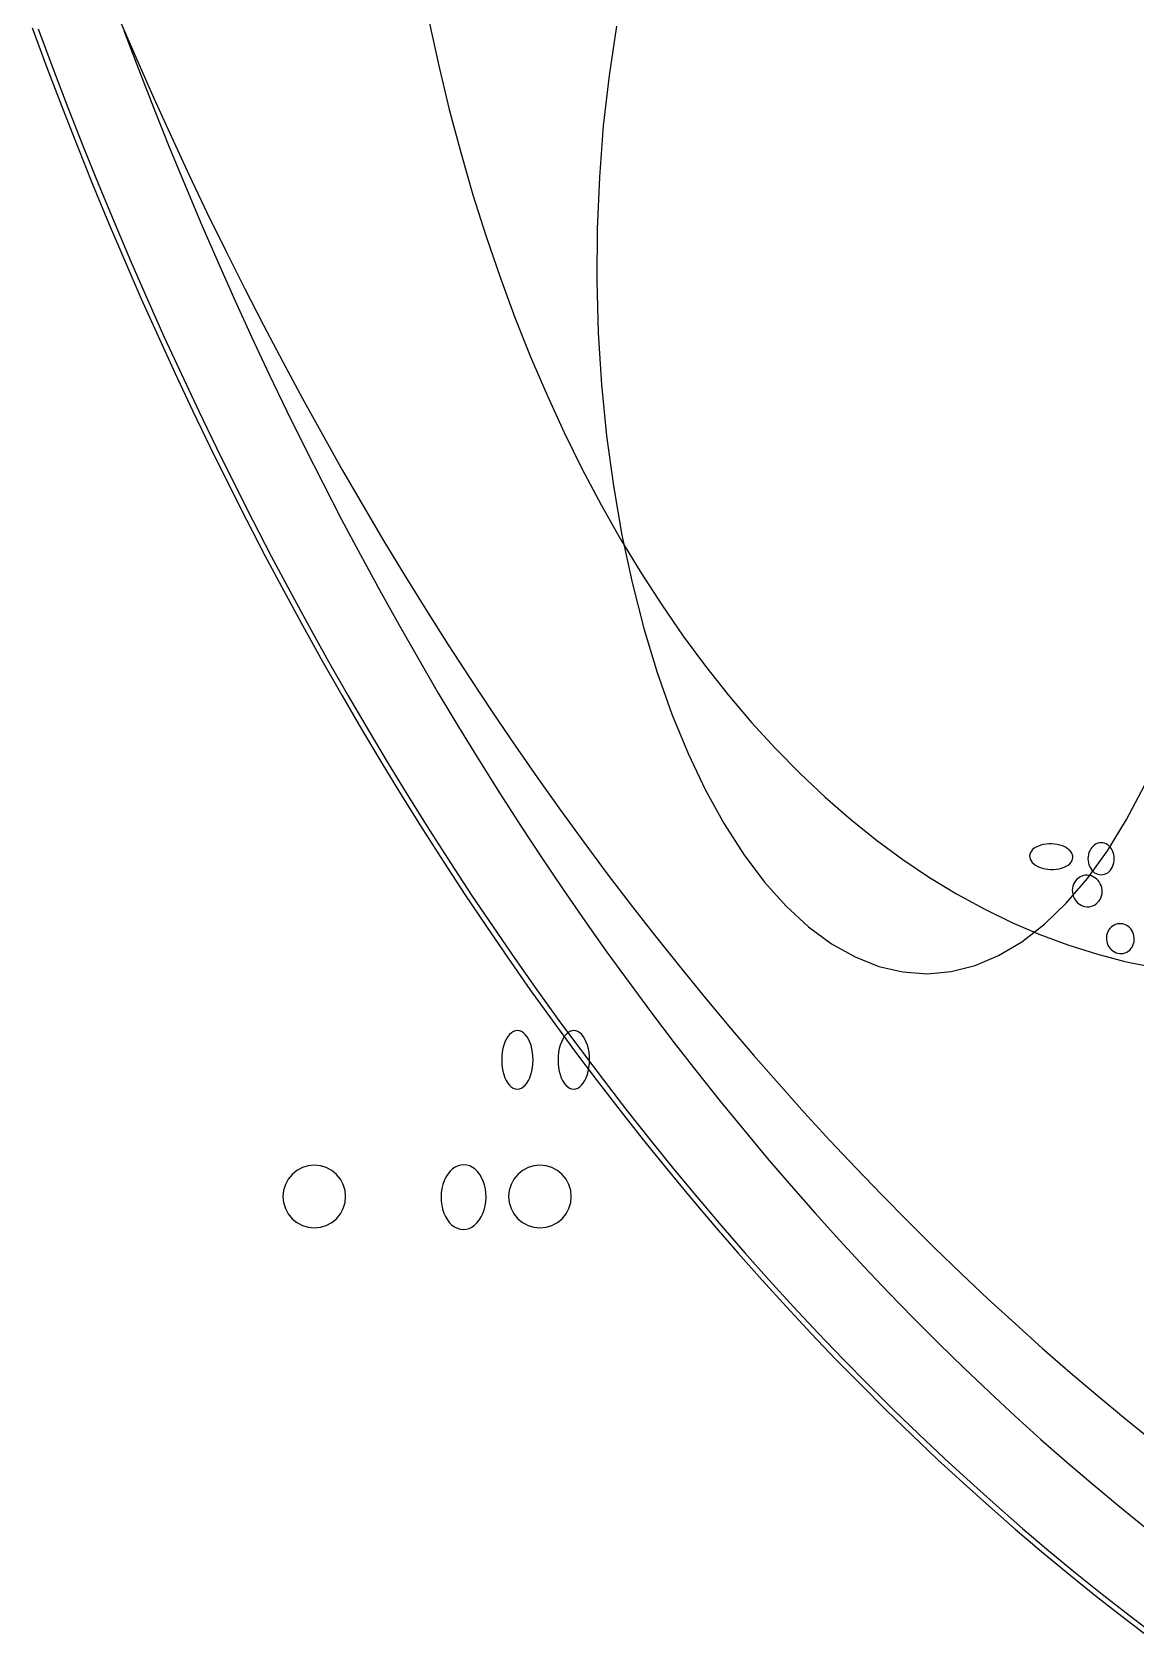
# Model space of a CAD drawing. Extents: x -1 to 217, y -22 to 302.
# Drawn here: x 12 to 57.9, y -4.8 to 62 of the extents above; entities that cross this region are included whole.
import ezdxf

# ---------------------------------------------------------------- set-up
doc = ezdxf.new("R2010")
doc.units = 0

msp = doc.modelspace()

# ---------------------------------------------------------------- linework, layer by layer
at = {"layer": 'CIRCLES'}
for p, q in [((23.218, 14.763), (22.992, 14.643)), ((23.463, 14.837), (23.218, 14.763)), ((23.717, 14.862), (23.463, 14.837)), ((23.972, 14.837), (23.717, 14.862)), ((24.217, 14.763), (23.972, 14.837)), ((24.442, 14.643), (24.217, 14.763)), ((32.616, 14.763), (32.39, 14.643)), ((32.861, 14.837), (32.616, 14.763)), ((33.115, 14.862), (32.861, 14.837)), ((33.37, 14.837), (33.115, 14.862)), ((33.615, 14.763), (33.37, 14.837)), ((33.84, 14.643), (33.615, 14.763)), ((22.511, 14.057), (22.437, 13.812)), ((22.632, 14.282), (22.511, 14.057)), ((22.794, 14.48), (22.632, 14.282)), ((22.992, 14.643), (22.794, 14.48)), ((24.64, 14.48), (24.442, 14.643)), ((24.803, 14.282), (24.64, 14.48)), ((24.923, 14.057), (24.803, 14.282)), ((24.997, 13.812), (24.923, 14.057)), ((31.909, 14.057), (31.835, 13.812)), ((32.03, 14.282), (31.909, 14.057)), ((32.192, 14.48), (32.03, 14.282)), ((32.39, 14.643), (32.192, 14.48)), ((34.038, 14.48), (33.84, 14.643)), ((34.201, 14.282), (34.038, 14.48)), ((34.321, 14.057), (34.201, 14.282)), ((34.395, 13.812), (34.321, 14.057)), ((22.437, 13.812), (22.412, 13.557)), ((22.412, 13.557), (22.437, 13.303)), ((25.022, 13.557), (24.997, 13.812)), ((24.997, 13.303), (25.022, 13.557)), ((31.835, 13.812), (31.81, 13.557)), ((31.81, 13.557), (31.835, 13.303)), ((34.42, 13.557), (34.395, 13.812)), ((34.395, 13.303), (34.42, 13.557)), ((22.437, 13.303), (22.511, 13.058)), ((22.511, 13.058), (22.632, 12.832)), ((22.632, 12.832), (22.794, 12.634)), ((24.64, 12.634), (24.803, 12.832)), ((24.803, 12.832), (24.923, 13.058)), ((24.923, 13.058), (24.997, 13.303)), ((31.835, 13.303), (31.909, 13.058)), ((31.909, 13.058), (32.03, 12.832)), ((32.03, 12.832), (32.192, 12.634)), ((34.038, 12.634), (34.201, 12.832)), ((34.201, 12.832), (34.321, 13.058)), ((34.321, 13.058), (34.395, 13.303)), ((22.794, 12.634), (22.992, 12.472)), ((22.992, 12.472), (23.218, 12.351)), ((23.218, 12.351), (23.463, 12.277)), ((23.463, 12.277), (23.717, 12.252)), ((23.717, 12.252), (23.972, 12.277)), ((23.972, 12.277), (24.217, 12.351)), ((24.217, 12.351), (24.442, 12.472)), ((24.442, 12.472), (24.64, 12.634)), ((32.192, 12.634), (32.39, 12.472)), ((32.39, 12.472), (32.616, 12.351)), ((32.616, 12.351), (32.861, 12.277)), ((32.861, 12.277), (33.115, 12.252)), ((33.115, 12.252), (33.37, 12.277)), ((33.37, 12.277), (33.615, 12.351)), ((33.615, 12.351), (33.84, 12.472)), ((33.84, 12.472), (34.038, 12.634))]:
    msp.add_line(p, q, dxfattribs=at)
at = {"layer": 'ELLIPSES'}
for p, q in [((11.963, 62.222), (12.575, 60.578)), ((12.214, 62.187), (12.827, 60.543)), ((15.624, 62.531), (16.325, 60.905)), ((28.504, 62.473), (28.902, 60.637)), ((36.299, 62.288), (35.989, 60.238)), ((15.787, 62.109), (16.409, 60.471)), ((16.325, 60.905), (17.039, 59.29)), ((12.575, 60.578), (13.199, 58.945)), ((12.827, 60.543), (13.452, 58.91)), ((16.409, 60.471), (17.044, 58.844)), ((28.902, 60.637), (29.338, 58.823)), ((35.989, 60.238), (35.751, 58.141)), ((13.199, 58.945), (13.837, 57.323)), ((13.452, 58.91), (14.09, 57.288)), ((17.039, 59.29), (17.766, 57.686)), ((17.044, 58.844), (17.691, 57.229)), ((29.338, 58.823), (29.812, 57.035)), ((17.766, 57.686), (18.507, 56.093)), ((35.751, 58.141), (35.587, 56.008)), ((13.837, 57.323), (14.486, 55.711)), ((14.09, 57.288), (14.741, 55.677)), ((17.691, 57.229), (18.351, 55.625)), ((29.812, 57.035), (30.322, 55.273)), ((14.486, 55.711), (15.149, 54.111)), ((14.741, 55.677), (15.405, 54.077)), ((18.351, 55.625), (19.024, 54.034)), ((18.507, 56.093), (19.261, 54.512)), ((35.587, 56.008), (35.498, 53.853)), ((30.322, 55.273), (30.869, 53.539)), ((19.261, 54.512), (20.028, 52.943)), ((15.149, 54.111), (15.823, 52.523)), ((15.405, 54.077), (16.08, 52.489)), ((19.024, 54.034), (19.71, 52.454)), ((30.869, 53.539), (31.452, 51.836)), ((35.498, 53.853), (35.483, 51.686)), ((20.028, 52.943), (20.808, 51.386)), ((15.823, 52.523), (16.511, 50.946)), ((16.08, 52.489), (16.769, 50.913)), ((19.71, 52.454), (20.408, 50.887)), ((31.452, 51.836), (32.069, 50.166)), ((35.483, 51.686), (35.544, 49.52)), ((16.511, 50.946), (17.21, 49.381)), ((16.769, 50.913), (17.469, 49.349)), ((20.408, 50.887), (21.118, 49.332)), ((20.808, 51.386), (21.6, 49.842)), ((32.069, 50.166), (32.721, 48.53)), ((21.6, 49.842), (22.406, 48.31)), ((35.544, 49.52), (35.679, 47.366)), ((17.21, 49.381), (17.922, 47.829)), ((17.469, 49.349), (18.182, 47.796)), ((21.118, 49.332), (21.841, 47.79)), ((22.406, 48.31), (23.223, 46.791)), ((32.721, 48.53), (33.407, 46.93)), ((17.922, 47.829), (18.645, 46.288)), ((18.182, 47.796), (18.907, 46.257)), ((21.841, 47.79), (22.576, 46.261)), ((23.223, 46.791), (24.054, 45.285)), ((33.407, 46.93), (34.126, 45.369)), ((35.679, 47.366), (35.889, 45.238)), ((18.645, 46.288), (19.381, 44.76)), ((18.907, 46.257), (19.644, 44.729)), ((22.576, 46.261), (23.323, 44.746)), ((24.054, 45.285), (24.896, 43.792)), ((34.126, 45.369), (34.877, 43.847)), ((35.889, 45.238), (36.172, 43.147)), ((19.381, 44.76), (20.129, 43.245)), ((19.644, 44.729), (20.392, 43.215)), ((23.323, 44.746), (24.082, 43.243)), ((24.896, 43.792), (25.751, 42.313)), ((34.877, 43.847), (35.659, 42.366)), ((20.129, 43.245), (20.888, 41.743)), ((20.392, 43.215), (21.153, 41.713)), ((24.082, 43.243), (24.853, 41.755)), ((36.172, 43.147), (36.525, 41.104)), ((25.751, 42.313), (26.618, 40.847)), ((35.659, 42.366), (36.471, 40.929)), ((20.888, 41.743), (21.659, 40.254)), ((21.153, 41.713), (21.925, 40.225)), ((24.853, 41.755), (25.635, 40.28)), ((26.618, 40.847), (27.496, 39.396)), ((36.471, 40.929), (37.313, 39.537)), ((36.525, 41.104), (36.949, 39.121)), ((21.659, 40.254), (22.442, 38.778)), ((21.925, 40.225), (22.709, 38.751)), ((25.635, 40.28), (26.43, 38.82)), ((37.313, 39.537), (38.184, 38.191)), ((22.442, 38.778), (23.236, 37.316)), ((26.43, 38.82), (27.235, 37.373)), ((27.496, 39.396), (28.387, 37.958)), ((36.949, 39.121), (37.439, 37.209)), ((22.709, 38.751), (23.504, 37.289)), ((38.184, 38.191), (39.082, 36.893)), ((28.387, 37.958), (29.289, 36.535)), ((23.236, 37.316), (24.041, 35.868)), ((23.504, 37.289), (24.311, 35.842)), ((27.235, 37.373), (28.053, 35.941)), ((37.439, 37.209), (37.993, 35.379)), ((39.082, 36.893), (40.006, 35.645)), ((29.289, 36.535), (30.202, 35.127)), ((24.041, 35.868), (24.858, 34.434)), ((24.311, 35.842), (25.129, 34.409)), ((28.053, 35.941), (28.881, 34.524)), ((40.006, 35.645), (40.956, 34.447)), ((30.202, 35.127), (31.127, 33.734)), ((37.993, 35.379), (38.608, 33.641)), ((24.858, 34.434), (25.686, 33.013)), ((25.129, 34.409), (25.958, 32.989)), ((28.881, 34.524), (29.721, 33.122)), ((40.956, 34.447), (41.93, 33.302)), ((31.127, 33.734), (32.064, 32.355)), ((38.608, 33.641), (39.281, 32.005)), ((25.686, 33.013), (26.525, 31.607)), ((25.958, 32.989), (26.798, 31.585)), ((29.721, 33.122), (30.572, 31.735)), ((41.93, 33.302), (42.928, 32.21)), ((32.064, 32.355), (33.011, 30.992)), ((42.928, 32.21), (43.948, 31.172)), ((26.525, 31.607), (27.375, 30.216)), ((26.798, 31.585), (27.649, 30.194)), ((30.572, 31.735), (31.433, 30.363)), ((39.281, 32.005), (40.008, 30.479)), ((33.011, 30.992), (33.969, 29.644)), ((43.948, 31.172), (44.988, 30.191)), ((27.375, 30.216), (28.236, 28.839)), ((27.649, 30.194), (28.511, 28.819)), ((31.433, 30.363), (32.306, 29.006)), ((40.008, 30.479), (40.785, 29.073)), ((44.988, 30.191), (46.049, 29.266)), ((57.543, 29.252), (58.29, 30.675)), ((33.969, 29.644), (34.938, 28.312)), ((28.236, 28.839), (29.107, 27.478)), ((28.511, 28.819), (29.384, 27.458)), ((32.306, 29.006), (33.189, 27.665)), ((40.785, 29.073), (41.608, 27.794)), ((46.049, 29.266), (47.128, 28.399)), ((56.748, 27.956), (57.543, 29.252)), ((34.938, 28.312), (35.918, 26.996)), ((47.128, 28.399), (48.225, 27.592)), ((53.779, 28.109), (53.7, 28.059)), ((53.869, 28.152), (53.779, 28.109)), ((53.969, 28.188), (53.869, 28.152)), ((54.076, 28.215), (53.969, 28.188)), ((54.188, 28.234), (54.076, 28.215)), ((54.304, 28.244), (54.188, 28.234)), ((54.422, 28.245), (54.304, 28.244)), ((54.54, 28.236), (54.422, 28.245)), ((54.655, 28.219), (54.54, 28.236)), ((54.766, 28.193), (54.655, 28.219)), ((54.87, 28.159), (54.766, 28.193)), ((54.967, 28.116), (54.87, 28.159)), ((55.054, 28.067), (54.967, 28.116)), ((56.096, 28.095), (56.048, 28.03)), ((56.15, 28.153), (56.096, 28.095)), ((56.209, 28.202), (56.15, 28.153)), ((56.273, 28.24), (56.209, 28.202)), ((56.341, 28.268), (56.273, 28.24)), ((56.412, 28.285), (56.341, 28.268)), ((56.483, 28.291), (56.412, 28.285)), ((56.555, 28.285), (56.483, 28.291)), ((56.625, 28.268), (56.555, 28.285)), ((56.693, 28.24), (56.625, 28.268)), ((56.757, 28.202), (56.693, 28.24)), ((56.817, 28.153), (56.757, 28.202)), ((56.871, 28.095), (56.817, 28.153)), ((56.918, 28.03), (56.871, 28.095)), ((29.107, 27.478), (29.989, 26.131)), ((29.384, 27.458), (30.267, 26.113)), ((33.189, 27.665), (34.083, 26.341)), ((41.608, 27.794), (42.471, 26.65)), ((48.225, 27.592), (49.338, 26.844)), ((53.513, 27.809), (53.503, 27.739)), ((53.503, 27.739), (53.508, 27.669)), ((53.508, 27.669), (53.529, 27.6)), ((53.538, 27.877), (53.513, 27.809)), ((53.529, 27.6), (53.565, 27.532)), ((53.578, 27.942), (53.538, 27.877)), ((53.565, 27.532), (53.615, 27.468)), ((53.632, 28.003), (53.578, 27.942)), ((53.615, 27.468), (53.679, 27.407)), ((53.7, 28.059), (53.632, 28.003)), ((53.679, 27.407), (53.755, 27.352)), ((55.131, 28.012), (55.054, 28.067)), ((55.109, 27.361), (55.177, 27.417)), ((55.194, 27.952), (55.131, 28.012)), ((55.177, 27.417), (55.231, 27.478)), ((55.244, 27.887), (55.194, 27.952)), ((55.231, 27.478), (55.271, 27.543)), ((55.28, 27.82), (55.244, 27.887)), ((55.271, 27.543), (55.296, 27.611)), ((55.301, 27.751), (55.28, 27.82)), ((55.296, 27.611), (55.306, 27.68)), ((55.306, 27.68), (55.301, 27.751)), ((55.91, 26.794), (56.748, 27.956)), ((55.94, 27.71), (55.935, 27.622)), ((55.935, 27.622), (55.94, 27.535)), ((55.954, 27.796), (55.94, 27.71)), ((55.94, 27.535), (55.954, 27.449)), ((55.977, 27.878), (55.954, 27.796)), ((55.954, 27.449), (55.977, 27.367)), ((56.009, 27.957), (55.977, 27.878)), ((56.048, 28.03), (56.009, 27.957)), ((56.958, 27.957), (56.918, 28.03)), ((56.99, 27.878), (56.958, 27.957)), ((57.013, 27.796), (56.99, 27.878)), ((56.99, 27.367), (57.013, 27.449)), ((57.027, 27.71), (57.013, 27.796)), ((57.013, 27.449), (57.027, 27.535)), ((57.031, 27.622), (57.027, 27.71)), ((57.027, 27.535), (57.031, 27.622)), ((35.918, 26.996), (36.908, 25.696)), ((49.338, 26.844), (50.466, 26.157)), ((53.755, 27.352), (53.842, 27.303)), ((53.842, 27.303), (53.939, 27.261)), ((53.939, 27.261), (54.043, 27.227)), ((54.043, 27.227), (54.154, 27.2)), ((54.154, 27.2), (54.27, 27.183)), ((54.27, 27.183), (54.387, 27.175)), ((54.387, 27.175), (54.505, 27.175)), ((54.505, 27.175), (54.621, 27.185)), ((54.621, 27.185), (54.734, 27.204)), ((54.734, 27.204), (54.84, 27.232)), ((54.84, 27.232), (54.94, 27.267)), ((54.94, 27.267), (55.03, 27.311)), ((55.03, 27.311), (55.109, 27.361)), ((55.032, 25.771), (55.91, 26.794)), ((55.475, 26.767), (55.42, 26.706)), ((55.537, 26.821), (55.475, 26.767)), ((55.606, 26.865), (55.537, 26.821)), ((55.68, 26.899), (55.606, 26.865)), ((55.757, 26.923), (55.68, 26.899)), ((55.837, 26.936), (55.757, 26.923)), ((55.919, 26.937), (55.837, 26.936)), ((56, 26.927), (55.919, 26.937)), ((55.977, 27.367), (56.009, 27.288)), ((56.079, 26.906), (56, 26.927)), ((56.009, 27.288), (56.048, 27.215)), ((56.048, 27.215), (56.096, 27.15)), ((56.155, 26.875), (56.079, 26.906)), ((56.096, 27.15), (56.15, 27.092)), ((56.15, 27.092), (56.209, 27.043)), ((56.228, 26.833), (56.155, 26.875)), ((56.209, 27.043), (56.273, 27.005)), ((56.294, 26.782), (56.228, 26.833)), ((56.273, 27.005), (56.341, 26.977)), ((56.354, 26.722), (56.294, 26.782)), ((56.341, 26.977), (56.412, 26.96)), ((56.412, 26.96), (56.483, 26.954)), ((56.483, 26.954), (56.555, 26.96)), ((56.555, 26.96), (56.625, 26.977)), ((56.625, 26.977), (56.693, 27.005)), ((56.693, 27.005), (56.757, 27.043)), ((56.757, 27.043), (56.817, 27.092)), ((56.817, 27.092), (56.871, 27.15)), ((56.871, 27.15), (56.918, 27.215)), ((56.918, 27.215), (56.958, 27.288)), ((56.958, 27.288), (56.99, 27.367)), ((29.989, 26.131), (30.882, 24.799)), ((30.267, 26.113), (31.161, 24.783)), ((34.083, 26.341), (34.987, 25.032)), ((42.471, 26.65), (43.37, 25.646)), ((50.466, 26.157), (51.607, 25.531)), ((55.29, 26.398), (55.283, 26.313)), ((55.283, 26.313), (55.287, 26.227)), ((55.287, 26.227), (55.301, 26.142)), ((55.308, 26.481), (55.29, 26.398)), ((55.301, 26.142), (55.325, 26.059)), ((55.336, 26.561), (55.308, 26.481)), ((55.373, 26.636), (55.336, 26.561)), ((55.42, 26.706), (55.373, 26.636)), ((56.407, 26.655), (56.354, 26.722)), ((56.45, 26.581), (56.407, 26.655)), ((56.485, 26.502), (56.45, 26.581)), ((56.474, 26), (56.502, 26.08)), ((56.509, 26.42), (56.485, 26.502)), ((56.502, 26.08), (56.52, 26.163)), ((56.523, 26.335), (56.509, 26.42)), ((56.52, 26.163), (56.527, 26.249)), ((56.527, 26.249), (56.523, 26.335)), ((36.908, 25.696), (37.908, 24.412)), ((43.37, 25.646), (44.301, 24.789)), ((51.607, 25.531), (52.761, 24.968)), ((54.12, 24.894), (55.032, 25.771)), ((55.325, 26.059), (55.36, 25.98)), ((55.36, 25.98), (55.404, 25.906)), ((55.404, 25.906), (55.456, 25.839)), ((55.456, 25.839), (55.516, 25.779)), ((55.516, 25.779), (55.582, 25.728)), ((55.582, 25.728), (55.655, 25.686)), ((55.655, 25.686), (55.731, 25.655)), ((55.731, 25.655), (55.81, 25.634)), ((55.81, 25.634), (55.891, 25.624)), ((55.891, 25.624), (55.973, 25.626)), ((55.973, 25.626), (56.053, 25.638)), ((56.053, 25.638), (56.13, 25.662)), ((56.13, 25.662), (56.204, 25.696)), ((56.204, 25.696), (56.273, 25.74)), ((56.273, 25.74), (56.335, 25.794)), ((56.335, 25.794), (56.39, 25.856)), ((56.39, 25.856), (56.437, 25.925)), ((56.437, 25.925), (56.474, 26)), ((30.882, 24.799), (31.785, 23.483)), ((31.161, 24.783), (32.065, 23.468)), ((34.987, 25.032), (35.902, 23.739)), ((44.301, 24.789), (45.257, 24.083)), ((52.761, 24.968), (53.926, 24.468)), ((53.179, 24.168), (54.12, 24.894)), ((56.895, 24.771), (56.843, 24.714)), ((56.955, 24.82), (56.895, 24.771)), ((57.02, 24.86), (56.955, 24.82)), ((57.089, 24.89), (57.02, 24.86)), ((57.162, 24.91), (57.089, 24.89)), ((57.237, 24.919), (57.162, 24.91)), ((57.313, 24.918), (57.237, 24.919)), ((57.389, 24.907), (57.313, 24.918)), ((57.462, 24.884), (57.389, 24.907)), ((57.533, 24.852), (57.462, 24.884)), ((57.599, 24.81), (57.533, 24.852)), ((57.66, 24.76), (57.599, 24.81)), ((57.715, 24.701), (57.66, 24.76)), ((37.908, 24.412), (38.919, 23.144)), ((45.257, 24.083), (46.234, 23.532)), ((52.215, 23.596), (53.179, 24.168)), ((53.926, 24.468), (55.101, 24.031)), ((56.714, 24.427), (56.706, 24.346)), ((56.706, 24.346), (56.707, 24.264)), ((56.707, 24.264), (56.718, 24.183)), ((56.733, 24.505), (56.714, 24.427)), ((56.718, 24.183), (56.739, 24.104)), ((56.761, 24.58), (56.733, 24.505)), ((56.739, 24.104), (56.769, 24.028)), ((56.797, 24.65), (56.761, 24.58)), ((56.843, 24.714), (56.797, 24.65)), ((57.762, 24.636), (57.715, 24.701)), ((57.801, 24.565), (57.762, 24.636)), ((57.831, 24.489), (57.801, 24.565)), ((57.809, 24.013), (57.837, 24.088)), ((57.852, 24.41), (57.831, 24.489)), ((57.837, 24.088), (57.856, 24.167)), ((57.863, 24.329), (57.852, 24.41)), ((57.856, 24.167), (57.864, 24.247)), ((57.864, 24.247), (57.863, 24.329)), ((31.785, 23.483), (32.698, 22.183)), ((32.065, 23.468), (32.979, 22.17)), ((35.902, 23.739), (36.826, 22.463)), ((46.234, 23.532), (47.226, 23.14)), ((51.231, 23.183), (52.215, 23.596)), ((55.101, 24.031), (56.284, 23.658)), ((56.284, 23.658), (57.474, 23.349)), ((56.769, 24.028), (56.808, 23.957)), ((56.808, 23.957), (56.855, 23.892)), ((56.855, 23.892), (56.91, 23.833)), ((56.91, 23.833), (56.971, 23.783)), ((56.971, 23.783), (57.037, 23.741)), ((57.037, 23.741), (57.108, 23.709)), ((57.108, 23.709), (57.181, 23.687)), ((57.181, 23.687), (57.257, 23.675)), ((57.257, 23.675), (57.333, 23.674)), ((57.333, 23.674), (57.408, 23.683)), ((57.408, 23.683), (57.481, 23.703)), ((57.481, 23.703), (57.55, 23.734)), ((57.55, 23.734), (57.615, 23.773)), ((57.615, 23.773), (57.675, 23.822)), ((57.675, 23.822), (57.727, 23.879)), ((57.727, 23.879), (57.773, 23.943)), ((57.773, 23.943), (57.809, 24.013)), ((38.919, 23.144), (39.939, 21.894)), ((47.226, 23.14), (48.227, 22.908)), ((48.227, 22.908), (49.232, 22.837)), ((49.232, 22.837), (50.235, 22.929)), ((50.235, 22.929), (51.231, 23.183)), ((57.474, 23.349), (58.67, 23.105)), ((32.698, 22.183), (33.621, 20.898)), ((32.979, 22.17), (33.904, 20.886)), ((36.826, 22.463), (37.761, 21.203)), ((39.939, 21.894), (40.97, 20.66)), ((33.621, 20.898), (34.554, 19.63)), ((33.904, 20.886), (34.838, 19.619)), ((37.761, 21.203), (38.706, 19.96)), ((31.713, 20.109), (31.657, 19.989)), ((31.778, 20.214), (31.713, 20.109)), ((31.849, 20.302), (31.778, 20.214)), ((31.926, 20.372), (31.849, 20.302)), ((32.008, 20.423), (31.926, 20.372)), ((32.092, 20.454), (32.008, 20.423)), ((32.177, 20.464), (32.092, 20.454)), ((32.262, 20.454), (32.177, 20.464)), ((32.346, 20.422), (32.262, 20.454)), ((32.427, 20.371), (32.346, 20.422)), ((32.504, 20.3), (32.427, 20.371)), ((32.575, 20.211), (32.504, 20.3)), ((32.639, 20.106), (32.575, 20.211)), ((32.695, 19.986), (32.639, 20.106)), ((34.063, 20.109), (34.006, 19.989)), ((34.128, 20.214), (34.063, 20.109)), ((34.199, 20.302), (34.128, 20.214)), ((34.276, 20.372), (34.199, 20.302)), ((34.357, 20.423), (34.276, 20.372)), ((34.441, 20.454), (34.357, 20.423)), ((34.527, 20.464), (34.441, 20.454)), ((34.612, 20.454), (34.527, 20.464)), ((34.696, 20.422), (34.612, 20.454)), ((34.777, 20.371), (34.696, 20.422)), ((34.853, 20.3), (34.777, 20.371)), ((34.924, 20.211), (34.853, 20.3)), ((34.988, 20.106), (34.924, 20.211)), ((35.044, 19.986), (34.988, 20.106)), ((40.97, 20.66), (42.01, 19.443)), ((31.525, 19.407), (31.519, 19.248)), ((31.542, 19.563), (31.525, 19.407)), ((31.57, 19.714), (31.542, 19.563)), ((31.609, 19.857), (31.57, 19.714)), ((31.657, 19.989), (31.609, 19.857)), ((32.742, 19.853), (32.695, 19.986)), ((32.779, 19.71), (32.742, 19.853)), ((32.806, 19.559), (32.779, 19.71)), ((32.823, 19.403), (32.806, 19.559)), ((32.828, 19.244), (32.823, 19.403)), ((33.875, 19.407), (33.869, 19.248)), ((33.892, 19.563), (33.875, 19.407)), ((33.92, 19.714), (33.892, 19.563)), ((33.958, 19.857), (33.92, 19.714)), ((34.006, 19.989), (33.958, 19.857)), ((34.554, 19.63), (35.497, 18.377)), ((34.838, 19.619), (35.782, 18.369)), ((35.091, 19.853), (35.044, 19.986)), ((35.129, 19.71), (35.091, 19.853)), ((35.156, 19.559), (35.129, 19.71)), ((35.172, 19.403), (35.156, 19.559)), ((35.177, 19.244), (35.172, 19.403)), ((38.706, 19.96), (39.661, 18.734)), ((42.01, 19.443), (43.06, 18.243)), ((31.519, 19.248), (31.524, 19.089)), ((31.524, 19.089), (31.541, 18.932)), ((31.541, 18.932), (31.568, 18.781)), ((31.568, 18.781), (31.605, 18.638)), ((32.738, 18.635), (32.777, 18.778)), ((32.777, 18.778), (32.805, 18.929)), ((32.805, 18.929), (32.822, 19.085)), ((32.822, 19.085), (32.828, 19.244)), ((33.869, 19.248), (33.874, 19.089)), ((33.874, 19.089), (33.89, 18.932)), ((33.89, 18.932), (33.917, 18.781)), ((33.917, 18.781), (33.955, 18.638)), ((35.088, 18.635), (35.126, 18.778)), ((35.126, 18.778), (35.154, 18.929)), ((35.154, 18.929), (35.171, 19.085)), ((35.171, 19.085), (35.177, 19.244)), ((39.661, 18.734), (40.625, 17.526)), ((31.605, 18.638), (31.652, 18.506)), ((31.652, 18.506), (31.708, 18.386)), ((31.708, 18.386), (31.772, 18.28)), ((31.772, 18.28), (31.843, 18.191)), ((31.843, 18.191), (31.92, 18.121)), ((31.92, 18.121), (32.001, 18.069)), ((32.001, 18.069), (32.085, 18.038)), ((32.255, 18.037), (32.339, 18.068)), ((32.339, 18.068), (32.421, 18.119)), ((32.421, 18.119), (32.498, 18.19)), ((32.498, 18.19), (32.569, 18.278)), ((32.569, 18.278), (32.634, 18.383)), ((32.634, 18.383), (32.69, 18.503)), ((32.69, 18.503), (32.738, 18.635)), ((33.955, 18.638), (34.002, 18.506)), ((34.002, 18.506), (34.058, 18.386)), ((34.058, 18.386), (34.122, 18.28)), ((34.122, 18.28), (34.193, 18.191)), ((34.193, 18.191), (34.269, 18.121)), ((34.269, 18.121), (34.35, 18.069)), ((34.35, 18.069), (34.434, 18.038)), ((34.605, 18.037), (34.689, 18.068)), ((34.689, 18.068), (34.77, 18.119)), ((34.77, 18.119), (34.847, 18.19)), ((34.847, 18.19), (34.919, 18.278)), ((34.919, 18.278), (34.983, 18.383)), ((34.983, 18.383), (35.04, 18.503)), ((35.04, 18.503), (35.088, 18.635)), ((35.497, 18.377), (36.45, 17.141)), ((35.782, 18.369), (36.736, 17.134)), ((43.06, 18.243), (44.119, 17.061)), ((32.085, 18.038), (32.17, 18.027)), ((32.17, 18.027), (32.255, 18.037)), ((34.434, 18.038), (34.52, 18.027)), ((34.52, 18.027), (34.605, 18.037)), ((40.625, 17.526), (41.599, 16.334)), ((36.45, 17.141), (37.412, 15.921)), ((36.736, 17.134), (37.7, 15.916)), ((44.119, 17.061), (45.188, 15.896)), ((41.599, 16.334), (42.582, 15.16)), ((37.412, 15.921), (38.384, 14.718)), ((37.7, 15.916), (38.673, 14.715)), ((45.188, 15.896), (46.265, 14.75)), ((29.474, 14.703), (29.371, 14.606)), ((29.585, 14.779), (29.474, 14.703)), ((29.701, 14.835), (29.585, 14.779)), ((29.822, 14.868), (29.701, 14.835)), ((29.945, 14.878), (29.822, 14.868)), ((30.067, 14.866), (29.945, 14.878)), ((30.187, 14.83), (30.067, 14.866)), ((30.302, 14.772), (30.187, 14.83)), ((30.412, 14.693), (30.302, 14.772)), ((38.384, 14.718), (39.365, 13.531)), ((38.673, 14.715), (39.655, 13.53)), ((42.582, 15.16), (43.574, 14.004)), ((46.265, 14.75), (47.352, 13.621)), ((29.07, 14.056), (29.029, 13.889)), ((29.126, 14.213), (29.07, 14.056)), ((29.195, 14.359), (29.126, 14.213)), ((29.277, 14.491), (29.195, 14.359)), ((29.371, 14.606), (29.277, 14.491)), ((30.513, 14.594), (30.412, 14.693)), ((30.604, 14.477), (30.513, 14.594)), ((30.683, 14.344), (30.604, 14.477)), ((30.75, 14.197), (30.683, 14.344)), ((30.803, 14.038), (30.75, 14.197)), ((30.84, 13.871), (30.803, 14.038)), ((29.003, 13.717), (28.993, 13.541)), ((28.993, 13.541), (28.999, 13.365)), ((29.029, 13.889), (29.003, 13.717)), ((30.863, 13.698), (30.84, 13.871)), ((30.859, 13.346), (30.869, 13.522)), ((30.869, 13.522), (30.863, 13.698)), ((39.365, 13.531), (40.356, 12.362)), ((39.655, 13.53), (40.647, 12.363)), ((43.574, 14.004), (44.576, 12.865)), ((47.352, 13.621), (48.447, 12.51)), ((28.999, 13.365), (29.022, 13.192)), ((29.022, 13.192), (29.059, 13.025)), ((29.059, 13.025), (29.112, 12.866)), ((29.112, 12.866), (29.179, 12.719)), ((29.179, 12.719), (29.258, 12.585)), ((30.585, 12.572), (30.667, 12.704)), ((30.667, 12.704), (30.736, 12.85)), ((30.736, 12.85), (30.792, 13.007)), ((30.792, 13.007), (30.833, 13.174)), ((30.833, 13.174), (30.859, 13.346)), ((44.576, 12.865), (45.586, 11.744)), ((29.258, 12.585), (29.349, 12.468)), ((29.349, 12.468), (29.45, 12.369)), ((29.45, 12.369), (29.56, 12.29)), ((29.56, 12.29), (29.675, 12.233)), ((29.675, 12.233), (29.795, 12.197)), ((29.795, 12.197), (29.917, 12.184)), ((29.917, 12.184), (30.04, 12.195)), ((30.04, 12.195), (30.161, 12.228)), ((30.161, 12.228), (30.277, 12.283)), ((30.277, 12.283), (30.388, 12.36)), ((30.388, 12.36), (30.491, 12.457)), ((30.491, 12.457), (30.585, 12.572)), ((40.356, 12.362), (41.355, 11.21)), ((40.647, 12.363), (41.647, 11.213)), ((48.447, 12.51), (49.55, 11.417)), ((45.586, 11.744), (46.606, 10.642)), ((49.55, 11.417), (50.663, 10.343)), ((41.355, 11.21), (42.363, 10.075)), ((41.647, 11.213), (42.657, 10.08)), ((42.363, 10.075), (43.381, 8.957)), ((42.657, 10.08), (43.675, 8.964)), ((46.606, 10.642), (47.633, 9.557)), ((50.663, 10.343), (51.783, 9.288)), ((47.633, 9.557), (48.67, 8.492)), ((43.381, 8.957), (44.407, 7.857)), ((43.675, 8.964), (44.702, 7.866)), ((51.783, 9.288), (52.912, 8.251)), ((48.67, 8.492), (49.715, 7.444)), ((52.912, 8.251), (54.048, 7.233)), ((44.407, 7.857), (45.441, 6.774)), ((44.702, 7.866), (45.738, 6.786)), ((49.715, 7.444), (50.768, 6.416)), ((45.441, 6.774), (46.484, 5.71)), ((45.738, 6.786), (46.782, 5.724)), ((54.048, 7.233), (55.192, 6.234)), ((50.768, 6.416), (51.829, 5.406)), ((55.192, 6.234), (56.344, 5.255)), ((46.484, 5.71), (47.535, 4.663)), ((46.782, 5.724), (47.834, 4.68)), ((51.829, 5.406), (52.898, 4.415)), ((47.834, 4.68), (48.894, 3.654)), ((56.344, 5.255), (57.503, 4.295)), ((47.535, 4.663), (48.594, 3.635)), ((52.898, 4.415), (53.975, 3.444)), ((57.503, 4.295), (58.669, 3.354)), ((48.594, 3.635), (49.661, 2.625)), ((48.894, 3.654), (49.962, 2.647)), ((53.975, 3.444), (55.06, 2.492)), ((49.661, 2.625), (50.736, 1.633)), ((49.962, 2.647), (51.038, 1.658)), ((55.06, 2.492), (56.152, 1.559)), ((50.736, 1.633), (51.819, 0.66)), ((51.038, 1.658), (52.122, 0.687)), ((56.152, 1.559), (57.251, 0.645)), ((52.122, 0.687), (53.213, -0.264)), ((51.819, 0.66), (52.909, -0.294)), ((57.251, 0.645), (58.358, -0.248)), ((52.909, -0.294), (54.006, -1.23)), ((53.213, -0.264), (54.312, -1.197)), ((54.006, -1.23), (55.111, -2.147)), ((54.312, -1.197), (55.418, -2.111)), ((55.111, -2.147), (56.223, -3.044)), ((55.418, -2.111), (56.531, -3.006)), ((56.223, -3.044), (57.342, -3.923)), ((56.531, -3.006), (57.65, -3.881)), ((57.342, -3.923), (58.467, -4.782)), ((57.65, -3.881), (58.777, -4.737))]:
    msp.add_line(p, q, dxfattribs=at)

doc.saveas('drawing.dxf')
